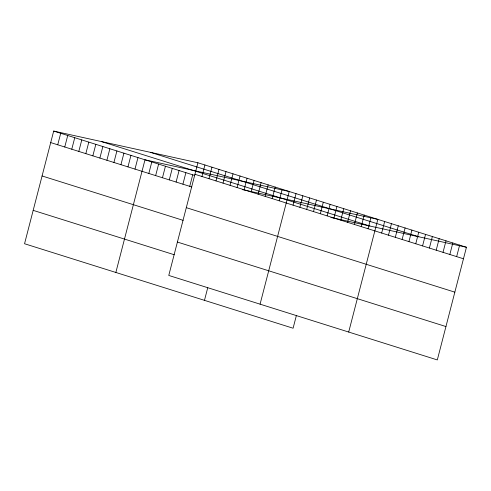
<?xml version="1.0" encoding="UTF-8"?>
<svg xmlns="http://www.w3.org/2000/svg" width="491" height="491" viewBox="0 0 491 491"><rect width="100%" height="100%" fill="white"/><g stroke="black" fill="none" stroke-linecap="round" stroke-linejoin="round"><path stroke-width="0.74" d="M197.91 162.773L168.769 275.439L437.315 359.928L466.45 247.261L197.91 162.773L53.685 131.072L24.55 243.739L293.09 328.227L296.355 315.621M57.735 144.796L60.712 133.282M64.757 147.005L67.733 135.491M71.778 149.215L74.755 137.701M78.806 151.424L81.782 139.91M85.827 153.634L88.803 142.12M92.848 155.843L95.825 144.329M99.876 158.053L102.852 146.539M106.897 160.262L109.874 148.748M113.918 162.478L116.901 150.958M120.946 164.688L123.922 153.167M127.967 166.897L130.944 155.377M134.988 169.107L137.971 157.586M115.851 272.462L144.992 159.796L289.211 191.496L260.077 304.162M148.828 173.458L151.811 161.944M155.647 175.606L158.624 164.086M162.466 177.748L165.442 166.234M169.278 179.896L172.261 168.376M176.097 182.038L179.074 170.524M182.916 184.18L185.893 172.666M189.729 186.328L192.711 174.814M201.954 176.496L204.931 164.982M208.976 178.706L211.952 167.192M215.997 180.915L218.98 169.401M223.024 183.125L226.001 171.611M230.046 185.334L233.022 173.82M204.471 300.345L207.736 287.738M237.073 187.544L240.05 176.03M244.095 189.753L247.071 178.239M251.116 191.963L254.093 180.449M258.143 194.172L261.12 182.658M265.165 196.382L268.141 184.868M272.186 198.591L275.163 187.077M279.213 200.807L282.19 189.287M293.053 205.158L296.03 193.644M299.866 207.3L302.849 195.786M306.685 209.448L309.661 197.934M313.504 211.59L316.48 200.076M320.316 213.738L323.299 202.224M327.135 215.88L330.112 204.366M333.954 218.029L336.93 206.515M340.766 220.171L343.749 208.657M347.585 222.319L350.562 210.799M354.404 224.461L357.38 212.947M361.216 226.609L364.199 215.089M368.035 228.751L371.012 217.237M348.696 332.045L377.831 219.379L242.266 189.581M381.673 233.041L384.649 221.527M388.485 235.183L391.462 223.669M395.304 237.331L398.281 225.817M402.123 239.473L405.1 227.959M408.935 241.621L411.918 230.107M415.754 243.763L418.731 232.249M422.573 245.911L425.55 234.397M429.386 248.053L432.368 236.539M436.204 250.201L439.181 238.681M443.023 252.343L446 240.829M449.836 254.491L452.819 242.971M456.655 256.633L459.631 245.119M330.885 217.464L466.45 247.261M150.314 152.308L418.86 236.803M101.281 141.531L369.821 226.026M194.927 174.287L463.473 258.775M53.685 131.072L194.755 175.459M50.708 142.586L191.778 186.973M186.298 207.668L454.838 292.157M42.079 175.968L183.143 220.349M177.404 242.057L445.945 326.552M33.185 210.357L174.25 254.743"/></g></svg>
